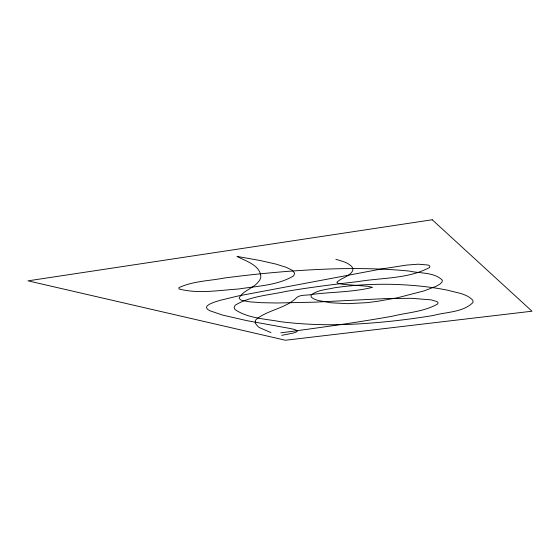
<?xml version="1.0" encoding="UTF-8"?>
<svg xmlns="http://www.w3.org/2000/svg" width="560" height="560" viewBox="0 0 560 560"><rect width="100%" height="100%" fill="white"/><g stroke="black" fill="none" stroke-linecap="round" stroke-linejoin="round"><path stroke-width="0.84" d="M281.736 335.342L293.034 333.109L295.904 332.199L297.255 331.408L297.339 330.708L294.714 329.518L290.129 328.482L247.023 320.677L222.6 315.084L209.664 310.674L207.403 309.176L206.472 307.629L207.046 306.012L209.314 304.29L213.465 302.442L219.695 300.433L238.483 295.897L381.297 269.017L406.476 265.104L418.208 264.194L428.127 265.027L429.478 265.734L429.905 266.602L429.457 267.582C407.862 279.034 381.794 277.613 358.162 281.582C334.11 284.312 310.093 287.399 286.209 291.361C269.185 295.155 250.537 296.023 235.284 305.13L234.108 307.37L234.983 309.54C248.255 318.5 265.384 318.829 280.7 321.72C303.863 324.611 327.257 325.276 350.567 324.331C378.364 323.001 406.077 319.998 433.531 315.427C446.516 311.836 462.973 312.473 473.011 302.456L472.864 300.335C466.739 293.566 456.638 292.803 448.329 290.353C430.423 286.678 412.167 285.012 393.918 284.382C373.94 283.899 353.899 284.858 334.131 287.847C326.396 289.681 317.443 289.877 311.073 295.141L311.192 297.031L313.565 298.816L317.835 300.412L330.75 302.778L347.683 303.674L366.954 302.652L377.048 301.406L397.25 297.829L424.088 290.892L436.268 286.237L439.95 284.102L441.987 282.086L442.379 280.196C434.154 272.027 420.294 273.553 409.626 271.131C385.679 268.646 361.557 268.296 337.498 268.758C299.628 269.78 261.835 273.119 224.28 278.033C209.216 280.945 192.969 281.05 178.927 287.658L178.983 288.953C198.331 294.112 219.03 290.227 238.742 289.002C257.145 285.985 277.291 285.628 293.65 275.856L294.644 273.252L292.46 270.438L286.447 267.393L275.842 264.068L259.735 260.435L237.02 256.417C245.672 261.135 260.771 265.209 260.827 277.214A217.973 38.962 -1.4 0 1 258.594 281.582C253.449 288.505 242.844 290.388 239.113 298.144L240.345 299.656L241.752 300.307L249.347 301.805L261.303 302.68L276.731 302.995L314.853 302.162L386.218 298.557L411.502 298.298L431.06 299.859L436.912 301.539L438.067 302.638L437.717 303.933C424.13 311.787 407.547 312.48 392.532 316.169C355.46 322.798 318.129 327.88 280.805 332.857M335.86 259.266C341.628 261.198 348.621 262.339 352.457 267.547A102.886 19.082 -3.6 0 1 351.141 272.902C347.228 277.214 340.844 278.257 336.868 282.282L337.911 283.283L342.972 284.347L367.878 286.293L372.484 287.336C353.073 292.229 332.395 291.844 312.501 294.378C307.034 295.799 299.25 293.909 295.323 298.858C284.361 308.553 268.219 310.002 256.648 319.018A116.963 16.261 -4.8 0 0 255.542 320.306L255.178 323.029L257.943 326.515A223.727 30.674 -5.6 0 0 259.469 327.607L270.914 332.605M432.222 219.758L28 280.84L285.425 340.242L532 311.213L432.222 219.758"/></g></svg>
